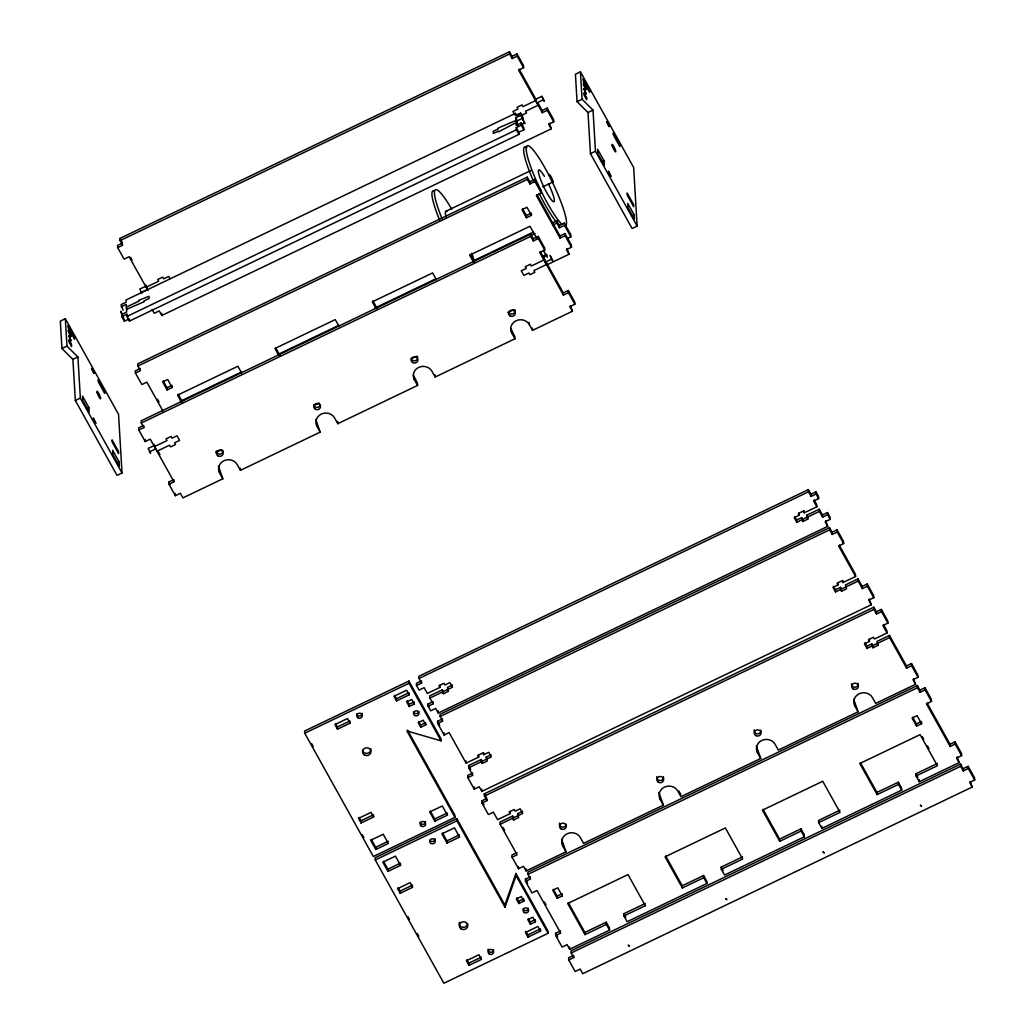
<?xml version="1.0" encoding="UTF-8"?>
<svg xmlns="http://www.w3.org/2000/svg" width="1035" height="1035" viewBox="0 0 1035 1035"><rect width="100%" height="100%" fill="white"/><g stroke="black" fill="none" stroke-linecap="round" stroke-linejoin="round"><path stroke-width="1.5" d="M146.323 286.061L139.841 288.998L141.717 293.526M146.116 285.983L147.164 289.127M154.642 445.425L148.16 448.362L150.554 453.317L150.269 451.868M154.435 445.348L155.483 448.491M541.874 96.333L544.268 101.275L541.874 96.333L535.587 99.334L536.635 102.478M504.873 905.056L515.947 873.475L548.007 931.086L548.136 933.272L443.86 983.25L375.265 859.969L375.136 857.769L456.797 818.633L504.873 905.056L505.002 907.242L456.927 820.833L456.797 818.633M505.002 907.242L516.077 875.662L515.947 873.475M122.686 315.934L120.59 311.276M522.365 118.391L524.719 123.269L522.365 118.391L515.947 121.483L517.681 125.649M147.992 290.512L129.116 256.719L124.084 259.138L117.679 247.611L122.699 245.204L120.138 240.599L120.008 238.399L509.479 51.75L512.04 56.356L512.17 58.555L517.189 56.149L517.06 53.949L512.04 56.356M120.138 240.599L509.608 53.936L509.479 51.75M122.57 243.005L117.55 245.424L117.679 247.611M517.06 53.949L523.477 65.477L523.606 67.663L518.574 70.069L542.301 112.699L547.321 110.292L547.192 108.106L542.172 110.512L542.301 112.699M65.334 318.702L60.315 321.122L61.945 348.523L72.89 359.391L75.335 400.493L117.007 475.388L122.026 472.982L118.546 414.336L65.334 318.702L66.965 346.104L77.923 356.984L80.368 398.087L122.026 472.982M580.441 71.842L575.421 74.248L577.051 101.65L587.996 112.53L590.442 153.633L632.113 228.528L637.133 226.122L633.653 167.476L580.441 71.842L582.071 99.244L593.029 110.124L595.461 151.226L637.133 226.122M141.096 292.53L147.384 289.567M536.854 102.905L543.129 99.852M516.711 115.661L515.43 113.358L125.959 300.008L126.089 302.194L121.056 304.601L123.113 310.254M520.579 113.138L520.708 115.325L523.27 119.944L523.141 117.744L520.579 113.138L515.559 115.545L515.43 113.358M516.775 115.454L520.54 113.643L521.498 115.377L526.53 112.97L525.573 111.237L538.135 105.221L538.006 103.021L542.172 110.512M121.186 306.8L126.218 304.394L126.671 312.065L121.651 314.472L121.781 316.658L124.342 321.264L129.362 318.858L129.491 321.057L518.962 134.408L518.833 132.208L516.271 127.603L521.291 125.196L521.161 122.997L516.142 125.403L515.689 117.731L520.708 115.325M126.374 307.123L138.949 301.107L138.897 300.279L148.988 296.295L149.118 298.481L144.098 300.887L144.15 301.715L126.516 309.323M520.941 124.886L524.706 123.074M121.781 316.658L126.8 314.252L128.081 316.555M129.491 321.057L126.93 316.451L516.4 129.789L516.271 127.603M61.945 348.523L66.965 346.104M577.051 101.65L582.071 99.244M518.833 132.208L523.865 129.802L523.736 127.615L521.161 122.997M547.192 108.106L553.609 119.62L553.738 121.819L548.705 124.226L551.267 128.832L161.809 315.481L159.235 310.875L154.215 313.282L152.08 309.452M72.89 359.391L77.923 356.984M587.996 112.53L593.029 110.124M445.826 211.321L530.709 170.633M529.791 181.772L534.823 179.365L534.953 181.552L529.933 183.958L529.791 181.772L527.229 177.166L137.758 363.815L137.888 366.002L140.462 370.608L135.43 373.027L141.847 384.541L146.867 382.135L162.935 411.011M137.888 366.002L527.358 179.353L527.229 177.166M140.333 368.421L135.3 370.828L135.43 373.027M75.335 400.493L80.368 398.087M590.442 153.633L595.461 151.226M542.754 186.882L552.962 181.992M86.435 408.851L88.945 407.635L82.541 396.12L82.8 400.506L89.204 412.021L88.945 407.635M601.542 161.977L604.052 160.774L597.635 149.26L597.894 153.646L604.311 165.16L604.052 160.774M534.823 179.365L541.227 190.88L541.357 193.079L536.337 195.486L560.051 238.115L565.084 235.708L564.955 233.509L559.922 235.928L560.051 238.115M167.127 389.936L166.997 387.75L172.017 385.343L172.146 387.53L167.127 389.936L162.637 381.876L167.657 379.47L172.146 387.53M526.44 217.738L526.31 215.552L531.33 213.145L531.472 215.332L526.44 217.738L521.951 209.678L526.983 207.272L531.472 215.332M180.349 401.282L241.388 372.031M277.716 354.617L338.755 325.365M375.084 307.964L436.123 278.713M473.914 260.6L533.491 232.047M552.38 222.991L556.739 220.908L559.301 225.514L559.443 227.7L564.463 225.294L564.334 223.107L559.301 225.514M533.18 238.762L538.213 236.355L538.342 238.542L533.31 240.961L533.18 238.762L530.619 234.156L141.148 420.805L141.278 423.004L143.839 427.61L138.819 430.017L145.223 441.544L150.256 439.125L173.971 481.767L168.951 484.173L175.355 495.687L180.388 493.281L182.949 497.887L222.835 478.778L218.437 466.229M530.709 235.631L535.069 233.535M552.509 225.177L556.869 223.094L556.739 220.908M141.278 423.004L530.748 236.342L530.619 234.156M567.102 238.619L570.867 236.821L570.738 234.622L564.334 223.107M538.213 236.355L544.617 247.882L544.746 250.069L539.727 252.475L563.441 295.104L568.461 292.698L568.331 290.512L563.312 292.918L563.441 295.104M542.249 256.369L546.609 254.287M542.896 257.223L547.166 255.179M116.567 462.994L119.077 461.791L112.66 450.277L112.918 454.65L119.335 466.177L119.077 461.791M631.66 216.134L634.183 214.931L627.766 203.403L628.025 207.789L634.442 219.317L634.183 214.931M564.955 233.509L571.359 245.036L571.488 247.223L566.468 249.642L569.03 254.248L547.657 264.481M149.415 451.894L155.703 448.918M545.173 262.269L551.448 259.216M156.984 451.234L169.546 445.205L170.516 446.939L175.536 444.533L174.579 442.799L179.598 440.392L177.037 435.787L172.004 438.193L171.047 436.459L166.027 438.866L166.984 440.599L154.422 446.615L154.293 444.429M215.927 452.489L221.736 449.643M314.743 405.125L319.103 402.977M412.111 358.459L416.471 356.325M508.03 312.492L513.839 309.659M168.951 484.173L168.821 481.974L173.841 479.567L173.971 481.767M568.331 290.512L574.748 302.026L574.878 304.225L569.858 306.632L572.42 311.237L532.533 330.359L529.325 324.602L529.196 322.402M222.835 478.778L219.627 473.021A9.871 9.095 -3.4 0 1 223.935 460.73A9.871 9.095 -3.4 0 1 237.222 464.586L240.43 470.343L320.203 432.113L315.804 419.563M320.203 432.113L316.995 426.355A9.871 9.095 -3.4 0 1 321.303 414.078A9.871 9.095 -3.4 0 1 334.59 417.92L337.798 423.677L417.571 385.447L417.441 383.26L413.353 375.006M417.571 385.447L414.362 379.69A9.871 9.095 -3.4 0 1 418.67 367.412A9.871 9.095 -3.4 0 1 431.957 371.254L435.166 377.025L514.938 338.781L514.809 336.595L510.721 328.341M454.999 817.365L406.923 730.956L441.078 740.853L440.949 738.667L408.89 681.056L304.613 731.033L304.743 733.22L373.337 856.514L454.999 817.365L454.87 815.179L407.57 730.154M810.922 494.225L815.942 491.819L816.072 494.005L811.052 496.412L810.922 494.225L808.361 489.62L418.89 676.269L419.02 678.455L421.581 683.074L416.549 685.481L419.123 690.086L424.143 687.68L427.351 693.437L439.914 687.421L439.784 685.222M304.743 733.22L409.019 683.242L408.89 681.056M419.02 678.455L808.49 491.806L808.361 489.62M337.513 729.196L337.384 726.997L349.946 720.981L350.076 723.167L337.513 729.196L334.952 724.591L347.514 718.562L350.076 723.167M396.56 700.889L396.431 698.703L408.993 692.687L409.123 694.873L396.56 700.889L393.999 696.283L406.561 690.267L409.123 694.873M815.942 491.819L818.504 496.425L818.633 498.611L813.613 501.031L816.822 506.788L804.26 512.804L803.289 511.083L798.27 513.489L799.227 515.21L794.207 517.629L796.769 522.235L801.789 519.829L801.659 517.629L796.639 520.036L796.769 522.235M414.129 701.898L414.259 704.098L409.226 706.504L409.097 704.305L412.874 702.506M452.399 685.015L447.379 687.421L448.465 691.341L443.433 693.76L442.346 689.827L429.784 695.856L429.913 698.043L433.122 703.813L428.089 706.219L430.663 710.825L435.683 708.419L438.245 713.024L827.715 526.375L825.658 520.721M801.789 519.829L802.759 521.549L807.779 519.143L806.692 515.223L819.254 509.207L822.463 514.964L822.592 517.151L827.612 514.744L827.482 512.558L822.463 514.964M443.303 691.561L447.081 689.75M802.759 521.549L802.63 519.363L807.649 516.957L806.692 515.223M429.913 698.043L442.475 692.027L442.346 689.827M447.508 689.62L452.528 687.214L449.966 682.595L444.934 685.015L443.976 683.281L438.956 685.688L439.914 687.421M806.821 517.422L819.384 511.393L819.254 509.207M428.089 706.219L427.96 704.02L432.992 701.614L433.122 703.813M827.482 512.558L830.044 517.164L830.173 519.35L825.154 521.769L827.715 526.375M832.075 532.236L837.095 529.829L837.224 532.029L832.205 534.435L832.075 532.236L829.501 527.63L440.043 714.279L440.173 716.479L442.734 721.085L437.701 723.491L444.118 735.018L449.138 732.612L466.125 763.144L478.688 757.115L478.558 754.929M425.67 722.637L425.799 724.836L420.766 727.243L420.637 725.043L424.415 723.245M440.173 716.479L829.643 529.829L829.501 527.63M437.701 723.491L437.572 721.304L442.605 718.898M837.095 529.829L843.512 541.357L843.641 543.543L838.609 545.962L855.596 576.495L843.033 582.511L842.076 580.777L837.043 583.197L838.014 584.917L832.981 587.324L835.556 591.942L840.575 589.523L840.446 587.337L835.413 589.743L835.556 591.942M478.688 757.115L477.73 755.395L482.763 752.988L483.72 754.709L488.74 752.303L491.314 756.908L482.09 761.268L482.219 763.455L487.239 761.048L486.152 757.128L491.172 754.722M869.258 599.071L871.302 604.725L481.831 791.374L479.27 786.755L474.25 789.175L467.833 777.647L472.866 775.241L468.7 767.75L468.57 765.564L481.133 759.535L482.09 761.268M862.194 586.392L867.226 583.986L867.356 586.185L862.336 588.592L862.194 586.392L858.028 578.901L845.466 584.93L846.565 588.85L841.533 591.257L840.575 589.523M468.7 767.75L481.262 761.734L481.133 759.535M841.533 591.257L841.403 589.07L858.157 581.101L858.028 578.901M361.06 822.993L360.93 820.794L373.493 814.778L373.622 816.964L361.06 822.993L358.498 818.387L371.06 812.359L373.622 816.964M472.736 773.041L467.704 775.461L467.833 777.647M867.226 583.986L873.631 595.513L873.76 597.7L868.74 600.106L871.302 604.725M510.009 811.44L510.139 813.626L497.576 819.655L493.397 812.164L488.378 814.571L481.974 803.044L486.993 800.637L484.432 796.031L484.302 793.845L873.773 607.183L876.334 611.801L876.464 613.988L881.484 611.582L881.354 609.382L876.334 611.801M375.796 849.489L370.672 840.278L383.235 834.249L388.358 843.473L375.796 849.489L375.666 847.303L388.228 841.274M434.855 821.195L434.713 818.995L447.288 812.98L447.418 815.166L434.855 821.195L429.719 811.97L442.281 805.955L447.418 815.166M484.432 796.031L873.902 609.382L873.773 607.183M481.974 803.044L481.831 800.857L486.864 798.451L486.993 800.637M375.265 859.969L456.927 820.833M881.354 609.382L887.771 620.909L887.901 623.096L882.868 625.515L887.034 632.993L874.471 639.022L873.514 637.288L868.494 639.695L869.452 641.428L864.419 643.835L866.994 648.44L872.013 646.034L871.884 643.848L866.864 646.254L866.994 648.44M387.983 871.379L387.853 869.193L400.416 863.164L400.545 865.363L387.983 871.379L382.846 862.168L395.422 856.139L400.545 865.363M447.029 843.085L441.906 833.861L454.468 827.845L459.592 837.056L447.029 843.085L446.9 840.886L459.462 834.87M522.623 811.233L517.591 813.639L518.69 817.559L513.658 819.966L512.571 816.046L500.009 822.062L500.138 824.261L517.125 854.794L512.092 857.2L518.509 868.727L523.529 866.321L526.091 870.927L565.99 851.805L561.591 839.256M906.466 665.945L911.486 663.538L911.615 665.738L906.595 668.144L906.466 665.945L889.479 635.412L876.904 641.441L878.003 645.361L872.971 647.768L872.013 646.034M500.138 824.261L512.7 818.232L512.571 816.046M513.528 817.779L522.753 813.419L520.178 808.814L515.158 811.22L514.201 809.499L509.168 811.906L510.139 813.626M872.971 647.768L872.841 645.568L889.608 637.612L889.479 635.412M400.157 893.27L397.595 888.664L410.158 882.648L412.719 887.254L400.157 893.27L400.027 891.083L412.59 885.067M516.995 852.607L511.963 855.013L512.092 857.2M911.486 663.538L917.903 675.066L918.032 677.252L912.999 679.659L915.561 684.277L875.675 703.386L872.466 697.629A9.871 9.095 -3.4 0 0 859.192 693.773A9.871 9.095 -3.4 0 0 854.884 706.064L858.093 711.821L778.307 750.052L775.111 744.294A9.871 9.095 -3.4 0 0 761.825 740.439A9.871 9.095 -3.4 0 0 757.516 752.717L760.725 758.487L680.939 796.717L677.744 790.96A9.871 9.095 -3.4 0 0 664.457 787.105A9.871 9.095 -3.4 0 0 660.149 799.382L663.357 805.139L583.572 843.383L580.376 837.613A9.871 9.095 -3.4 0 0 567.089 833.77A9.871 9.095 -3.4 0 0 562.781 846.048L565.99 851.805M919.908 690.125L924.941 687.719L925.07 689.905L920.037 692.312L919.908 690.125L917.346 685.519L527.876 872.169L528.005 874.355L530.567 878.974L525.547 881.38L531.951 892.894L536.984 890.488L560.698 933.117L555.679 935.524L562.083 947.051L567.115 944.644L569.677 949.25L609.563 930.142L609.434 927.942L606.225 922.185L584.878 932.419L585.008 934.618L606.355 924.371L606.225 922.185M528.005 874.355L917.476 687.706L917.346 685.519M525.547 881.38L525.418 879.181L530.438 876.774M924.941 687.719L931.345 699.233L931.474 701.432L926.454 703.839L950.169 746.468L955.202 744.062L955.059 741.875L950.039 744.281L950.169 746.468M518.846 903.529L518.716 901.33L523.749 898.923L523.878 901.123L518.846 903.529L516.284 898.923L521.317 896.504L523.878 901.123M557.244 898.289L557.115 896.103L562.134 893.697L562.264 895.883L557.244 898.289L552.755 890.229L557.774 887.823L562.264 895.883M921.448 721.498L921.577 723.685L916.557 726.091L916.428 723.905L920.193 722.094M530.386 924.268L530.256 922.069L535.289 919.662L535.418 921.862L530.386 924.268L527.824 919.662L532.844 917.243L535.418 921.862M468.933 965.396L466.371 960.79L478.933 954.762L481.495 959.38L468.933 965.396L468.803 963.197L481.366 957.181M527.979 937.102L527.85 934.903L540.412 928.887L540.542 931.073L527.979 937.102L525.418 932.483L537.98 926.467L540.542 931.073M555.679 935.524L555.549 933.337L560.569 930.931M623.95 915.949L623.82 913.75L645.18 903.516L645.31 905.716L623.95 915.949L627.158 921.706L706.931 883.476L706.802 881.277L703.593 875.519L682.246 885.753L682.376 887.952L703.722 877.719L703.593 875.519M800.961 828.854L801.09 831.053L779.743 841.287L779.601 839.1L800.961 828.854L804.169 834.611L804.298 836.81L724.526 875.041L721.317 869.284L721.188 867.097L742.548 856.851M839.915 810.198L818.556 820.432L818.685 822.618L821.893 828.375L901.666 790.145L901.537 787.958L898.328 782.201L876.968 792.435L877.111 794.621L898.458 784.388L898.328 782.201M957.09 756.947L959.147 762.601L919.261 781.723L916.053 775.952L915.923 773.766L937.283 763.532M721.317 869.284L742.677 859.05L725.367 827.935L665.065 856.838L682.376 887.952M818.685 822.618L840.045 812.384L822.734 781.27L762.433 810.172L779.743 841.287M916.053 775.952L937.412 765.719L920.102 734.617L859.8 763.519L877.111 794.621M955.059 741.875L961.476 753.389L961.606 755.589L956.586 757.995L959.147 762.601M963.119 768.707L968.152 766.301L968.281 768.5L963.249 770.907L963.119 768.707L960.558 764.102L571.087 950.751L571.216 952.95L573.778 957.556L568.758 959.962L575.162 971.49L580.195 969.083L582.757 973.689L972.227 787.04L970.17 781.386M571.216 952.95L960.687 766.301L960.558 764.102M572.394 955.965L568.629 957.776L568.758 959.962M968.152 766.301L974.556 777.828L974.685 780.015L969.666 782.421L972.227 787.04M156.828 450.303L155.923 449.268M516.077 121.393L517.138 122.803L515.844 120.474L498.21 128.081L498.262 128.909L493.229 131.316L493.359 133.502L498.391 131.096L498.443 131.924L515.973 122.673L517.901 126.128M537.062 103.254L537.98 104.289L537.695 102.853M544.824 259.733C541.9 256.085 547.204 266.978 546.027 262.204M120.953 311.768L121.807 313.307M816.072 494.005L818.633 498.611M827.612 514.744L830.173 519.35M837.224 532.029L843.641 543.543M867.356 586.185L873.76 597.7M881.484 611.582L887.901 623.096M911.615 665.738L918.032 677.252M925.07 689.905L931.474 701.432M955.202 744.062L961.606 755.589M968.281 768.5L974.685 780.015M814.131 499.983L816.693 504.588L816.822 506.788M839.256 545.147L855.466 574.296L855.596 576.495M883.437 624.571L886.904 630.807L887.034 632.993M913.517 678.624L915.561 684.277M927.088 703.024L950.039 744.281M808.49 491.806L811.052 496.412M819.384 511.393L822.592 517.151M829.643 529.829L832.205 534.435M858.157 581.101L862.336 588.592M873.902 609.382L876.464 613.988M889.608 637.612L906.595 668.144M917.476 687.706L920.037 692.312M960.687 766.301L963.249 770.907M921.577 723.685L917.088 715.625L912.068 718.031L916.557 726.091M801.659 517.629L802.63 519.363M840.446 587.337L841.403 589.07M871.884 643.848L872.841 645.568M912.689 717.177L916.428 723.905M922.224 736.48L923.737 739.184M927.502 745.95L929.003 748.654M794.712 516.581L796.639 520.036M833.498 586.289L835.413 589.743M864.937 642.8L866.864 646.254M517.189 56.149L523.606 67.663M547.321 110.292L553.738 121.819M915.923 773.766L917.838 777.22M519.221 69.267L535.431 98.416L535.574 100.602L522.998 106.631L522.041 104.897L517.021 107.304L517.979 109.037L512.959 111.444L514.874 114.898M549.223 123.191L551.267 128.832M509.608 53.936L512.17 58.555M853.694 699.272L858.093 711.821M898.458 784.388L901.666 790.145M521.291 125.196L523.865 129.802M515.689 117.731L517.603 121.199M516.4 129.789L518.962 134.408M564.463 225.294L570.867 236.821M860.421 762.679L876.968 792.435M534.953 181.552L541.357 193.079M565.084 235.708L571.488 247.223M556.869 223.094L559.443 227.7M536.971 194.671L559.922 235.928M566.973 248.594L569.03 254.248M527.358 179.353L529.933 183.958M522.572 208.824L526.31 215.552M538.342 238.542L544.746 250.069M568.461 292.698L574.878 304.225M536.764 238.438L529.985 226.264L469.683 255.153L473.448 261.92M543.53 250.599L547.295 257.366M540.283 251.531L545.044 260.083M563.312 292.918L546.325 262.385L546.454 264.572L533.892 270.601L534.849 272.321L529.829 274.728L528.859 273.007L523.839 275.413L521.278 270.808L526.298 268.401L525.34 266.668L530.36 264.261L531.33 265.982L543.892 259.966L543.763 257.78M570.363 305.597L572.42 311.237M530.748 236.342L533.31 240.961M756.326 745.937L760.725 758.487M801.09 831.053L804.298 836.81M470.304 254.325L474.819 262.437M511.6 330.838L511.73 333.024L514.938 338.781M763.054 809.331L779.601 839.1M436.382 279.683L432.617 272.917L372.315 301.819L376.08 308.585M678.895 791.063L680.81 794.518M721.188 867.097L723.116 870.551M658.959 792.59L663.357 805.139M703.722 877.719L706.931 883.476M372.936 300.978L377.452 309.103M665.686 855.997L682.246 885.753M339.014 326.348L335.249 319.582L274.948 348.485L278.713 355.251M645.31 905.716L627.999 874.601L567.697 903.503L585.008 934.618M623.82 913.75L625.748 917.204M606.355 924.371L609.563 930.142M275.569 347.644L280.084 355.755M568.318 902.662L584.878 932.419M486.152 757.128L487.11 758.862M553.363 889.388L557.115 896.103M442.475 692.027L443.433 693.76M481.262 761.734L482.219 763.455M512.7 818.232L513.658 819.966M468.57 765.564L470.653 769.303M484.302 793.845L486.217 797.299M503.088 827.625L504.64 830.393M544.501 902.054L546.04 904.797M427.96 704.02L429.24 706.323M437.572 721.304L439.72 725.147M481.831 800.857L483.979 804.7M525.418 879.181L527.552 883.023M555.549 933.337L557.684 937.18M241.647 373.014L237.882 366.248L177.58 395.15L181.345 401.916M409.019 683.242L441.078 740.853M516.077 875.662L548.136 933.272M414.259 704.098L411.697 699.479L406.664 701.885L409.226 706.504M425.799 724.836L423.224 720.218L418.205 722.637L420.766 727.243M407.182 700.85L409.097 704.305M418.722 721.589L420.637 725.043M516.801 897.875L518.716 901.33M528.329 918.614L530.256 922.069M169.999 278.726L168.718 276.423L163.685 278.829L162.728 277.095L157.695 279.515L158.666 281.235L146.103 287.264L145.974 285.065M394.516 695.248L396.431 698.703M525.922 931.448L527.85 934.903M120.008 238.399L121.923 241.854M130.526 257.314L132.066 260.083M430.327 811.104L434.713 818.995M442.501 832.994L446.9 840.886M178.201 394.309L182.716 402.421M163.258 381.022L166.997 387.75M121.651 314.472L123.566 317.926M157.449 399.2L158.976 401.942M335.456 723.543L337.384 726.997M466.876 959.743L468.803 963.197M158.394 451.816L159.946 454.585M359.003 817.339L360.93 820.794M371.28 839.398L375.666 847.303M383.455 861.288L387.853 869.193M398.113 887.629L400.027 891.083M168.821 481.974L170.245 484.535M311.638 743.635L313.191 746.442M362.302 834.702L363.854 837.509M407.868 916.609L409.433 919.416M417.221 933.428L418.787 936.222M122.195 314.161L122.66 315.571M919.132 779.523L919.261 781.723M877.874 643.162L878.003 645.361M869.322 639.242L869.452 641.428M854.755 703.865L854.884 706.064M842.904 580.324L843.033 582.511M837.884 582.731L838.014 584.917M807.649 516.957L807.779 519.143M804.13 510.617L804.26 512.804M821.764 826.189L821.893 828.375M799.098 513.024L799.227 515.21M757.387 750.53L757.516 752.717M660.019 797.196L660.149 799.382M573.649 955.37L573.778 957.556M569.548 947.064L569.677 949.25M532.391 328.16L532.533 330.359M562.652 843.861L562.781 846.048M525.961 868.727L526.091 870.927M518.38 866.528L518.509 868.727M483.591 752.523L483.72 754.709M481.702 789.175L481.831 791.374M474.121 786.975L474.25 789.175M465.996 760.945L466.125 763.144M435.023 374.825L435.166 377.025M443.989 732.819L444.118 735.018M438.115 710.838L438.245 713.024M414.233 377.503L414.362 379.69M421.581 683.074L421.452 680.875L416.419 683.281L416.549 685.481M337.669 421.491L337.798 423.677M316.865 424.156L316.995 426.355M240.301 468.156L240.43 470.343M219.498 470.822L219.627 473.021M175.225 493.501L175.355 495.687M161.68 313.294L161.809 315.481M145.094 439.345L145.223 441.544M143.839 427.61L143.71 425.411L138.69 427.83L138.819 430.017M126.8 314.252L126.93 316.451M124.213 319.078L124.342 321.264M528.471 908.303A2.756 2.536 -3.4 0 1 523.089 908.963M467.626 923.634A4.231 3.894 -3.4 0 1 462.632 927.308A4.231 3.894 -3.4 0 1 459.372 922.301M493.488 949.418A2.756 2.536 -3.4 0 1 490.616 952.291A2.756 2.536 -3.4 0 1 488.08 949.211M435.101 838.764A2.756 2.536 -3.4 0 1 429.926 840.265M370.737 748.628A4.231 3.894 -3.4 0 1 367.49 753.286A4.231 3.894 -3.4 0 1 362.47 750.336M418.852 711.278A2.756 2.536 -3.4 0 1 413.47 711.938M362.082 713.218A2.756 2.536 -3.4 0 1 359.688 716.078A2.756 2.536 -3.4 0 1 356.622 713.891M425.488 821.48A2.756 2.536 -3.4 0 1 423.095 824.326A2.756 2.536 -3.4 0 1 420.029 822.152M858.209 683.423A3.39 3.118 -3.4 0 1 855.156 687.201A3.39 3.118 -3.4 0 1 851.507 683.967M760.841 730.076A3.39 3.118 -3.4 0 1 757.348 733.88A3.39 3.118 -3.4 0 1 754.308 729.83M663.474 776.742A3.39 3.118 -3.4 0 1 659.981 780.545A3.39 3.118 -3.4 0 1 656.94 776.496M566.171 824.222A3.39 3.118 -3.4 0 1 562.173 827.159A3.39 3.118 -3.4 0 1 559.573 823.148M511.73 333.024A9.871 9.095 -3.4 0 1 516.038 320.746A9.871 9.095 -3.4 0 1 529.325 324.602M515.12 311.199A3.39 3.118 -3.4 0 1 508.431 311.742M514.757 309.62A3.39 3.118 -3.4 0 1 515.055 310.384M417.597 358.666A3.39 3.118 -3.4 0 1 411.063 358.408M417.39 356.286A3.39 3.118 -3.4 0 1 417.687 357.049M320.384 404.517A3.39 3.118 -3.4 0 1 313.696 405.073M222.952 450.38A3.39 3.118 -3.4 0 1 219.912 454.158A3.39 3.118 -3.4 0 1 216.263 450.924M442.061 218.721A44.44 7.012 64.4 0 1 435.127 189.923A44.44 7.012 64.4 0 1 451.726 209.173M471.844 253.264A44.44 7.012 64.4 0 1 473.939 260.639M439.552 219.925A44.44 7.012 64.4 0 1 433.937 190.854M446.176 217.169A20.454 3.221 64.4 0 1 446.848 211.593M548.447 183.764A17.634 2.782 64.4 0 1 552.884 201.359A17.634 2.782 64.4 0 1 539.714 177.05A17.634 2.782 64.4 0 1 544.449 176.39M552.224 181.875A44.44 7.012 64.4 0 1 564.541 225.94M561.772 224.103A44.44 7.012 64.4 0 1 527.475 156.634A44.44 7.012 64.4 0 1 549.132 175.665M555.523 221.05A44.44 7.012 64.4 0 1 539.196 193.48M533.348 180.905A44.44 7.012 64.4 0 1 526.906 147.513M91.585 368.486L93.978 373.441L91.585 368.486M93.396 418.243L95.789 423.199L93.396 418.243M550.193 255.684L552.587 260.639L550.193 255.684M606.691 121.625L609.085 126.581L606.691 121.625M608.502 171.383L610.896 176.338L608.502 171.383M628.374 945.291L629.371 946.197L628.374 945.291M725.742 898.626L726.738 899.544L725.742 898.626M823.11 851.96L824.106 852.879L823.11 851.96M920.477 805.308L921.473 806.213L920.477 805.308M68.815 335.741L71.053 340.709L68.815 335.741M583.921 88.881L586.146 93.849L583.921 88.881M589.549 90.174L583.132 78.647L583.274 80.833L589.678 92.361L589.549 90.174M619.68 144.318L613.263 132.803L613.393 134.99L619.81 146.517L619.68 144.318M585.965 87.639L583.404 83.033L583.533 85.219L586.095 89.838L585.965 87.639M586.547 97.51L583.986 92.891L584.115 95.091L586.677 99.696L586.547 97.51M633.562 204.516L627.145 193.002L627.275 195.188L633.692 206.715L633.562 204.516M74.442 337.035L68.038 325.507L68.168 327.707L74.572 339.221L74.442 337.035M104.574 391.178L98.157 379.664L98.299 381.85L104.703 393.378L104.574 391.178M70.859 334.499L68.297 329.893L68.426 332.08L70.988 336.698L70.859 334.499M71.441 344.37L68.879 339.752L69.009 341.951L71.57 346.557L71.441 344.37M118.456 451.376L112.052 439.862L112.181 442.048L118.585 453.576L118.456 451.376M461.235 928.951A4.231 3.894 -3.4 0 0 467.755 925.82A4.231 3.894 -3.4 0 0 461.61 922.198A4.231 3.894 -3.4 0 0 461.235 928.951M524.357 912.534A2.756 2.536 -3.4 0 0 528.6 910.489A2.756 2.536 -3.4 0 0 524.603 908.135A2.756 2.536 -3.4 0 0 524.357 912.534M489.012 953.817A2.756 2.536 -3.4 0 0 493.566 952.498A2.756 2.536 -3.4 0 0 490.085 949.535A2.756 2.536 -3.4 0 0 489.012 953.817M430.625 843.163A2.756 2.536 -3.4 0 0 435.179 841.83A2.756 2.536 -3.4 0 0 431.698 838.867A2.756 2.536 -3.4 0 0 430.625 843.163M414.737 715.495A2.756 2.536 -3.4 0 0 418.981 713.464A2.756 2.536 -3.4 0 0 414.983 711.11A2.756 2.536 -3.4 0 0 414.737 715.495M364.436 754.968A4.231 3.894 -3.4 0 0 370.957 751.837A4.231 3.894 -3.4 0 0 364.812 748.214A4.231 3.894 -3.4 0 0 364.436 754.968M357.605 717.617A2.756 2.536 -3.4 0 0 362.159 716.298A2.756 2.536 -3.4 0 0 358.666 713.335A2.756 2.536 -3.4 0 0 357.605 717.617M421.012 825.878A2.756 2.536 -3.4 0 0 425.566 824.546A2.756 2.536 -3.4 0 0 422.086 821.583A2.756 2.536 -3.4 0 0 421.012 825.878M658.441 782.253A3.39 3.118 -3.4 0 0 663.668 779.743A3.39 3.118 -3.4 0 0 658.752 776.845A3.39 3.118 -3.4 0 0 658.441 782.253M755.809 735.587A3.39 3.118 -3.4 0 0 761.035 733.078A3.39 3.118 -3.4 0 0 756.119 730.192A3.39 3.118 -3.4 0 0 755.809 735.587M853.176 688.922A3.39 3.118 -3.4 0 0 858.403 686.425A3.39 3.118 -3.4 0 0 853.487 683.527A3.39 3.118 -3.4 0 0 853.176 688.922M561.086 828.919A3.39 3.118 -3.4 0 0 566.3 826.409A3.39 3.118 -3.4 0 0 561.384 823.511A3.39 3.118 -3.4 0 0 561.086 828.919M97.174 392.808A4.231 0.673 64.4 0 0 100.499 398.798A4.231 0.673 64.4 0 0 98.687 393.339A4.231 0.673 64.4 0 0 97.174 392.808M315.3 409.213A3.39 3.118 -3.4 0 0 320.527 406.716A3.39 3.118 -3.4 0 0 315.597 403.818A3.39 3.118 -3.4 0 0 315.3 409.213M412.667 362.56A3.39 3.118 -3.4 0 0 417.881 360.051A3.39 3.118 -3.4 0 0 412.965 357.153A3.39 3.118 -3.4 0 0 412.667 362.56M510.035 315.895A3.39 3.118 -3.4 0 0 515.249 313.385A3.39 3.118 -3.4 0 0 510.333 310.487A3.39 3.118 -3.4 0 0 510.035 315.895M217.932 455.879A3.39 3.118 -3.4 0 0 223.159 453.382A3.39 3.118 -3.4 0 0 218.23 450.484A3.39 3.118 -3.4 0 0 217.932 455.879M612.28 145.948A4.231 0.673 64.4 0 0 615.605 151.938A4.231 0.673 64.4 0 0 613.794 146.478A4.231 0.673 64.4 0 0 612.28 145.948M549.456 176.054A4.231 0.673 64.4 0 0 552.793 182.044A4.231 0.673 64.4 0 0 550.969 176.584A4.231 0.673 64.4 0 0 549.456 176.054"/></g></svg>
